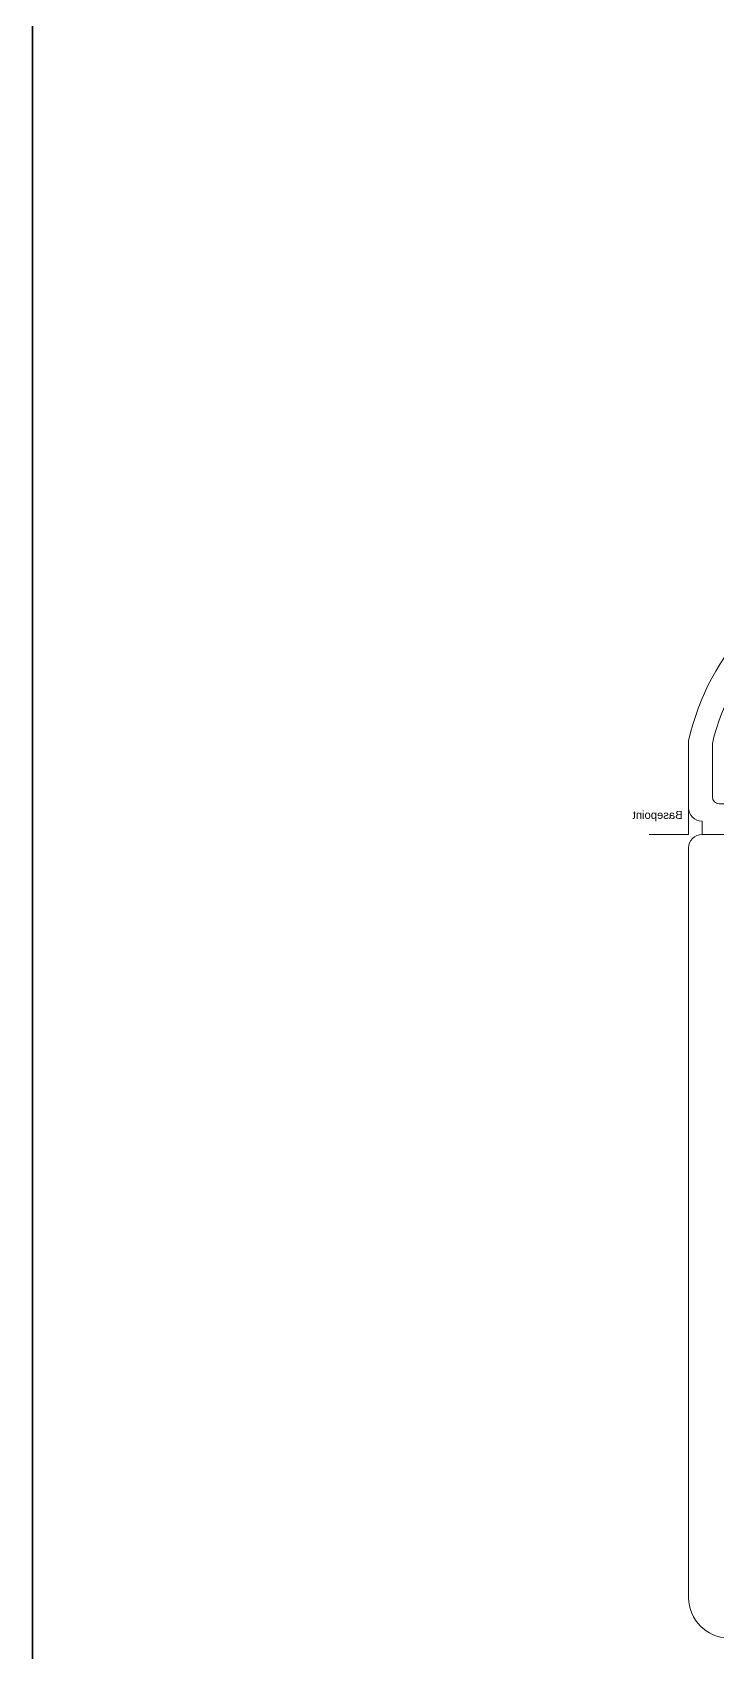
# Model space of a CAD drawing. Header units: millimetres. Extents: x 857 to 2168, y 576 to 1198.
# Drawn here: x 934.478 to 936.455, y 627.654 to 632.329 of the extents above; entities that cross this region are included whole.
import ezdxf

# ---------------------------------------------------------------- set-up
doc = ezdxf.new("R2010")
doc.units = ezdxf.units.MM
for name, color, linetype, lineweight in [('FP_A_DOOR_WIN', 140, 'Continuous', 18), ('PQI-A-IN-ELEV-PTRN', 249, 'Continuous', 0), ('WAL', 7, 'Continuous', 30)]:
    doc.layers.add(name, color=color, linetype=linetype, lineweight=lineweight)
doc.styles.get("Standard").update_dxf_attribs({"font": 'arial.ttf'})
pattern_1 = [(135, (-4.599427157802303, -2.000253202709217), (1.414213562373095, 1.414213562373094), []), (44.99999999999997, (-4.599427157802303, -2.000253202709217), (1.414213562373095, -1.414213562373095), [])]

# ---------------------------------------------------------------- blocks, each defined once
blk = doc.blocks.new('BASEPOINT')
for p, q in [((0.0001424139276124947, -6.579969547004794e-08), (0.0001424139276124947, 2.998156919277449)), ((-7.890404418731123e-08, 0.0005381883725030789), (2.956911949821283, 0.0005381883725030789))]:
    blk.add_line(p, q)
blk.add_text('Basepoint', height=0.6).set_placement((0.4501424139276011, 1.169999934200292))
blk = doc.blocks.new('PRJ_INSERT_100_59361299862', base_point=(-0.0001424139276124947, 6.579969635822636e-08))
h = blk.add_hatch()
h.set_pattern_fill('NETZ', color=256, scale=2, angle=-135, style=0)
h.set_pattern_definition(pattern_1)
edge = h.paths.add_edge_path()
edge.add_arc((-25.2986551748821, 25.33685661379517), 0.7009491730178186, 21.51182172263535, 179.9580202232992)
edge.add_line((-25.99960415975543, 25.33737018892023), (-25.99960415975543, 25.04407319476772))
edge.add_arc((-22.99300567432547, 25.04730335869381), 3.006600220606113, 180.0615561704665, 218.4438120667934)
edge.add_line((-25.34782986281486, 23.17795910793259), (-22.66887832759071, 19.87456954780984))
edge.add_arc((-24.99886901093642, 17.98482262943097), 3.000000000000037, 9.094947017729282e-13, 39.0438988427839, ccw=False)
edge.add_line((-21.99886901093638, 17.98482262943102), (-21.99960415975543, 22.89588363291494))
edge.add_arc((-21.80286819986766, 22.89686949340595), 0.1967384299873035, 73.53864963038978, 180.2871115812252, ccw=False)
edge.add_arc((-20.77735667004206, 27.1363973986147), 4.165315481917134, 201.7354703606924, 256.536940679372, ccw=False)
h = blk.add_hatch()
h.set_pattern_fill('NETZ', color=256, scale=2, angle=-135, style=0)
h.set_pattern_definition(pattern_1)
edge = h.paths.add_edge_path()
edge.add_arc((-25.29884118967663, 15.92990097243664), 0.6999557455590304, 57.98631243675442, 211.9210534334455, ccw=False)
edge.add_arc((-19.3226781381968, 22.23154655800048), 8.000000000000085, 225.5218146126667, 250.4566767224353)
edge.add_line((-21.99883435313792, 14.69243600613606), (-21.99883435313792, 11.99243600613607))
edge.add_arc((-17.18761768759084, 21.15341065885029), 10.347524457111, 212.7227798498215, 242.2921684265773, ccw=False)
for points in [[(-24.64653276932265, 25.5938899021485, 0.8276115379937076), (-25.99960415975543, 25.33737018892023), (-25.99960415975543, 25.04407319476772, 0.1690577026555226), (-25.34782986281486, 23.17795910793259), (-22.66887832759071, 19.87456954780984, -0.172028633719733), (-21.99886901093638, 17.98482262943102), (-21.99960415975543, 22.89588363291494, -0.502665873903851), (-21.74711872695017, 23.08554383215738, -0.2437805197364005)], [(-2.9996041597554, -0.0002532027091888267), (-0.9996041597554282, -0.0002532027091888267), (-0.9996041597554282, 0.9997467972908112, 0.4142135623730953), (0.0003958402445718434, 1.999746797290811), (0.0003958402445718434, 6.99968576213459, 0.2754497923217082), (-12.95498746053668, 20.72978830119703), (-13.4987801833969, 20.87547921919773), (-21.74711872695017, 23.08554383215738, 0.4908735731119964), (-21.99960363186992, 22.89235716621636), (-21.99960415975543, 8.498831269947061, 0.4134286014123665), (-21.49878018514605, 7.99883126994709), (-16.49917691366168, 7.99895334025959, -0.4140724336333067), (-13.4993600191304, 4.99901437541584), (-13.4997262300679, 0.4997467972908396, 0.4145422967863972), (-12.99972623005545, -0.0002532027091888267), (-9.4996041597554, -0.0002532027091888267), (-8.999604159755428, 0.4997467972908112), (-7.900301253550346, 0.4997467972908112, -0.3394542588633756), (-6.934375427261251, -0.2414341576066761), (-6.833775398766115, -0.616878575193482, -0.2125565616700221), (-7.151913544625224, -2.625523775487352), (-8.221519635700396, -4.272572720216715, -0.2539676464749438), (-8.64085491967311, -4.500253202709189), (-9.4996041597554, -4.500253202709189, 0.9999999999999998), (-9.499604159755428, -6.500253202709189), (-7.793416178963419, -6.500253202709189, 0.2539676464749436), (-7.374080894990705, -6.272572720216715), (-4.599604159755422, -2.000253202709189), (-5.080515119112796, -0.2054690684707623, -0.4931454260313039), (-4.539383952963, 0.4997467972908112), (-3.499604159755428, 0.4997467972908112)], [(-11.42529910746382, 4.398301554569116), (-11.67521772063223, 4.648220167737549), (-11.67518934724402, 4.99681561511963, 0.4143806464059874), (-16.47699159288866, 9.798953292317549), (-19.97463643905309, 9.798867893821665, -0.4142192835227657), (-20.47464864704703, 10.29886545226626), (-20.47469716813362, 20.23598399228959, -0.4931444461757075), (-19.84529152645141, 20.71895038669777), (-13.92035110165813, 19.13141841279122, -0.2806694375655193), (-1.775433314866724, 6.796828412494932), (-1.775433314866724, 2.799947168277612, -0.4141795785361847), (-2.27537530013138, 2.299947171643282), (-9.721617126769878, 2.299083188139662), (-10.22101444201963, 1.799746797290851), (-11.17540886933981, 1.799746797290823, -0.4142374021652741), (-11.67540886768362, 2.299787494018688), (-11.67525840742312, 4.148342254609815)], [(-25.89294784582112, 15.55979919337321, -0.7949711117343725), (-24.92777936059083, 16.52340848269796, 0.1092301940154678), (-21.99883435313792, 14.69243600613606), (-21.99883435313792, 11.99243600613607, -0.1297415055080829)]]:
    blk.add_lwpolyline(points, format="xyb", close=True)
blk.add_blockref('BASEPOINT', (-0.0001424139276124947, 6.579969635822636e-08))
blk = doc.blocks.new('W6')
at = {"layer": 'FP_A_DOOR_WIN', "ltscale": 1000}
blk.add_lwpolyline([(-97.00000045260822, 53.50000095367432), (-97.00000045260822, 50.00000095365976, 0.4142689885915225), (-95.99999282322096, 48.99999999998545), (-39.99999854525231, 48.99999999998545, 0.4141800440952208), (-36.99999854525959, 52.00000095365976)], format="xyb", dxfattribs=at)
at = {"layer": 'PQI-A-IN-ELEV-PTRN', "ltscale": 1000}
blk.add_line((0, 0), (-1000, 1.455191522836685e-11), dxfattribs=at)
at = {"layer": 'FP_A_DOOR_WIN', "ltscale": 1000, "yscale": -1, "rotation": 269.9999999999608}
blk.add_blockref('PRJ_INSERT_100_59361299862', (-97.00048719856568, 48.99999999998545), dxfattribs=at)

msp = doc.modelspace()

# ---------------------------------------------------------------- linework, layer by layer
at = {"layer": 'WAL', "lineweight": -2}
for p, q in [((934.4784900855884, 594.5116868973957), (934.4784900855884, 689.2671553298667)), ((934.4784900855884, 665.2671553298669), (934.4784900855884, 626.2671553298669))]:
    msp.add_line(p, q, dxfattribs=at)

# ---------------------------------------------------------------- block references
at = {"layer": 'WAL', "lineweight": -2, "xscale": 0.03863196438221001, "yscale": 0.03863196438221001, "zscale": 0.03863196438221001, "rotation": 269.9972457711979}
msp.add_blockref('W6', (934.4784900855882, 626.2675267403624), dxfattribs=at)

doc.saveas('drawing.dxf')
